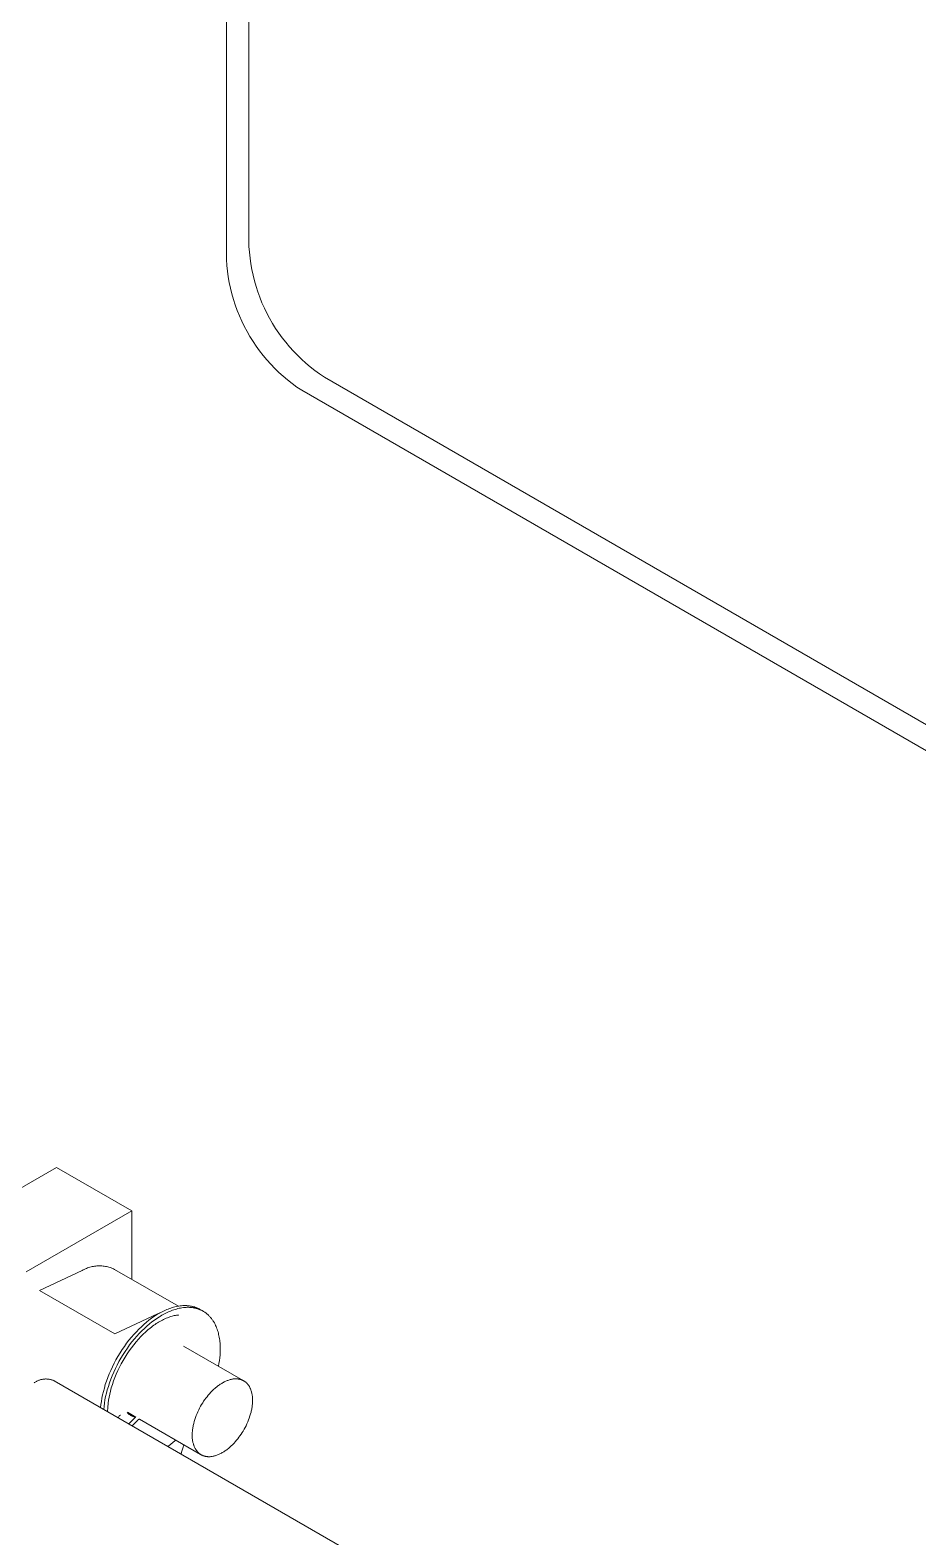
# Model space of a CAD drawing. Header units: millimetres. Extents: x -92 to 3826, y 8 to 2374.
# Drawn here: x 3600.2 to 3683.4, y 1946.2 to 2087.5 of the extents above; entities that cross this region are included whole.
import ezdxf

# ---------------------------------------------------------------- set-up
doc = ezdxf.new("R2010")
doc.units = ezdxf.units.MM
doc.layers.add('ZANO_R', color=7, linetype='Continuous', lineweight=0)

msp = doc.modelspace()

# ---------------------------------------------------------------- linework, layer by layer
at = {"layer": 'ZANO_R'}
for p, q in [((3618.63, 2221.17), (3618.6, 2066.02)), ((3620.75, 2222.39), (3620.72, 2067.24)), ((3620.72, 2067.24), (3620.76, 2066.7)), ((3618.6, 2066.02), (3618.64, 2065.47)), ((3620.76, 2066.7), (3620.82, 2066.16)), ((3620.82, 2066.16), (3620.89, 2065.62)), ((3618.64, 2065.47), (3618.7, 2064.93)), ((3618.7, 2064.93), (3618.77, 2064.39)), ((3618.77, 2064.39), (3618.87, 2063.86)), ((3620.89, 2065.62), (3620.99, 2065.08)), ((3620.99, 2065.08), (3621.1, 2064.55)), ((3621.1, 2064.55), (3621.24, 2064.02)), ((3618.87, 2063.86), (3618.98, 2063.33)), ((3618.98, 2063.33), (3619.11, 2062.8)), ((3621.24, 2064.02), (3621.39, 2063.5)), ((3621.39, 2063.5), (3621.55, 2062.99)), ((3621.55, 2062.99), (3621.74, 2062.48)), ((3619.11, 2062.8), (3619.26, 2062.28)), ((3619.26, 2062.28), (3619.43, 2061.76)), ((3619.43, 2061.76), (3619.62, 2061.25)), ((3621.74, 2062.48), (3621.94, 2061.97)), ((3621.94, 2061.97), (3622.17, 2061.47)), ((3622.17, 2061.47), (3622.4, 2060.99)), ((3619.62, 2061.25), (3619.82, 2060.75)), ((3619.82, 2060.75), (3620.04, 2060.25)), ((3620.04, 2060.25), (3620.28, 2059.76)), ((3622.4, 2060.99), (3622.66, 2060.51)), ((3622.66, 2060.51), (3622.93, 2060.04)), ((3622.93, 2060.04), (3623.22, 2059.57)), ((3620.28, 2059.76), (3620.54, 2059.28)), ((3620.54, 2059.28), (3620.81, 2058.81)), ((3620.81, 2058.81), (3621.1, 2058.35)), ((3623.22, 2059.57), (3623.52, 2059.12)), ((3623.52, 2059.12), (3623.84, 2058.68)), ((3623.84, 2058.68), (3624.18, 2058.26)), ((3621.1, 2058.35), (3621.4, 2057.9)), ((3621.4, 2057.9), (3621.72, 2057.46)), ((3621.72, 2057.46), (3622.05, 2057.03)), ((3624.18, 2058.26), (3624.52, 2057.84)), ((3624.52, 2057.84), (3624.89, 2057.43)), ((3624.89, 2057.43), (3625.27, 2057.04)), ((3622.05, 2057.03), (3622.4, 2056.61)), ((3622.4, 2056.61), (3622.77, 2056.21)), ((3622.77, 2056.21), (3623.14, 2055.82)), ((3623.14, 2055.82), (3623.53, 2055.44)), ((3625.27, 2057.04), (3625.66, 2056.67)), ((3625.66, 2056.67), (3626.06, 2056.3)), ((3626.06, 2056.3), (3626.47, 2055.95)), ((3626.47, 2055.95), (3626.9, 2055.62)), ((3623.53, 2055.44), (3623.94, 2055.08)), ((3623.94, 2055.08), (3624.35, 2054.73)), ((3624.35, 2054.73), (3624.78, 2054.39)), ((3624.78, 2054.39), (3625.22, 2054.07)), ((3626.9, 2055.62), (3627.34, 2055.3)), ((3627.34, 2055.3), (3627.79, 2054.99)), ((3627.79, 2054.99), (3755.07, 1981.51)), ((3625.22, 2054.07), (3625.67, 2053.77)), ((3625.67, 2053.77), (3752.95, 1980.28)), ((3602.67, 1980.89), (3592.76, 1975.17)), ((3602.67, 1980.89), (3609.75, 1976.81)), ((3609.75, 1976.81), (3599.83, 1971.09)), ((3609.74, 1970.39), (3609.75, 1976.81)), ((3605.08, 1971.23), (3601.08, 1969.35)), ((3605.18, 1971.28), (3605.08, 1971.23)), ((3605.28, 1971.33), (3605.18, 1971.28)), ((3605.38, 1971.38), (3605.28, 1971.33)), ((3605.49, 1971.42), (3605.38, 1971.38)), ((3605.59, 1971.47), (3605.49, 1971.42)), ((3605.7, 1971.5), (3605.59, 1971.47)), ((3605.81, 1971.53), (3605.7, 1971.5)), ((3605.92, 1971.56), (3605.81, 1971.53)), ((3606.03, 1971.59), (3605.92, 1971.56)), ((3606.14, 1971.61), (3606.03, 1971.59)), ((3606.25, 1971.63), (3606.14, 1971.61)), ((3606.36, 1971.64), (3606.25, 1971.63)), ((3606.47, 1971.65), (3606.36, 1971.64)), ((3606.59, 1971.66), (3606.47, 1971.65)), ((3606.7, 1971.66), (3606.59, 1971.66)), ((3606.81, 1971.66), (3606.7, 1971.66)), ((3606.92, 1971.65), (3606.81, 1971.66)), ((3607.04, 1971.64), (3606.92, 1971.65)), ((3607.15, 1971.63), (3607.04, 1971.64)), ((3607.26, 1971.61), (3607.15, 1971.63)), ((3607.37, 1971.59), (3607.26, 1971.61)), ((3607.48, 1971.56), (3607.37, 1971.59)), ((3607.59, 1971.53), (3607.48, 1971.56)), ((3607.7, 1971.5), (3607.59, 1971.53)), ((3607.81, 1971.46), (3607.7, 1971.5)), ((3607.91, 1971.42), (3607.81, 1971.46)), ((3608.02, 1971.38), (3607.91, 1971.42)), ((3608.12, 1971.33), (3608.02, 1971.38)), ((3608.12, 1971.33), (3614.1, 1967.88)), ((3601.08, 1969.35), (3608.15, 1965.27)), ((3612.15, 1967.15), (3608.15, 1965.27)), ((3611.81, 1966.9), (3611.58, 1966.74)), ((3612.04, 1967.05), (3611.81, 1966.9)), ((3612.15, 1967.12), (3612.04, 1967.05)), ((3612.09, 1966.73), (3612.32, 1966.88)), ((3612.26, 1967.2), (3612.15, 1967.15)), ((3612.27, 1967.18), (3612.15, 1967.12)), ((3612.37, 1967.24), (3612.26, 1967.2)), ((3612.39, 1967.25), (3612.27, 1967.18)), ((3612.32, 1966.88), (3612.44, 1966.95)), ((3612.51, 1967.32), (3612.39, 1967.25)), ((3612.44, 1966.95), (3612.55, 1967.02)), ((3612.63, 1967.38), (3612.51, 1967.32)), ((3612.55, 1967.02), (3612.67, 1967.09)), ((3612.76, 1967.44), (3612.63, 1967.38)), ((3612.67, 1967.09), (3612.79, 1967.16)), ((3612.88, 1967.5), (3612.76, 1967.44)), ((3612.79, 1967.16), (3612.92, 1967.22)), ((3613.01, 1967.55), (3612.88, 1967.5)), ((3612.92, 1967.22), (3613.04, 1967.28)), ((3613.07, 1966.79), (3612.95, 1966.74)), ((3613.14, 1967.61), (3613.01, 1967.55)), ((3613.04, 1967.28), (3613.17, 1967.34)), ((3613.18, 1966.83), (3613.07, 1966.79)), ((3613.26, 1967.65), (3613.14, 1967.61)), ((3613.17, 1967.34), (3613.29, 1967.39)), ((3613.29, 1966.87), (3613.18, 1966.83)), ((3613.39, 1967.7), (3613.26, 1967.65)), ((3613.29, 1967.39), (3613.42, 1967.44)), ((3613.4, 1966.91), (3613.29, 1966.87)), ((3613.52, 1967.74), (3613.39, 1967.7)), ((3613.51, 1966.94), (3613.4, 1966.91)), ((3613.42, 1967.44), (3613.55, 1967.49)), ((3613.62, 1966.97), (3613.51, 1966.94)), ((3613.65, 1967.78), (3613.52, 1967.74)), ((3613.55, 1967.49), (3613.67, 1967.53)), ((3613.72, 1966.99), (3613.62, 1966.97)), ((3613.77, 1967.81), (3613.65, 1967.78)), ((3613.67, 1967.53), (3613.8, 1967.58)), ((3613.82, 1967.01), (3613.72, 1966.99)), ((3613.9, 1967.84), (3613.77, 1967.81)), ((3613.8, 1967.58), (3613.93, 1967.61)), ((3613.93, 1967.02), (3613.82, 1967.01)), ((3614.03, 1967.87), (3613.9, 1967.84)), ((3613.93, 1967.61), (3614.06, 1967.65)), ((3614.02, 1967.04), (3613.93, 1967.02)), ((3614.07, 1967.04), (3614.02, 1967.04)), ((3614.16, 1967.89), (3614.03, 1967.87)), ((3614.06, 1967.65), (3614.18, 1967.68)), ((3614.12, 1967.05), (3614.07, 1967.04)), ((3614.28, 1967.9), (3614.16, 1967.89)), ((3614.18, 1967.68), (3614.31, 1967.7)), ((3614.41, 1967.92), (3614.28, 1967.9)), ((3614.31, 1967.7), (3614.44, 1967.72)), ((3614.53, 1967.93), (3614.41, 1967.92)), ((3614.44, 1967.72), (3614.57, 1967.74)), ((3614.6, 1967.93), (3614.53, 1967.93)), ((3614.57, 1967.74), (3614.69, 1967.75)), ((3614.66, 1967.93), (3614.6, 1967.93)), ((3614.72, 1967.93), (3614.66, 1967.93)), ((3614.69, 1967.75), (3614.82, 1967.76)), ((3614.78, 1967.93), (3614.72, 1967.93)), ((3614.84, 1967.93), (3614.78, 1967.93)), ((3614.82, 1967.76), (3614.88, 1967.77)), ((3614.9, 1967.93), (3614.84, 1967.93)), ((3614.88, 1967.77), (3614.94, 1967.77)), ((3614.97, 1967.92), (3614.9, 1967.93)), ((3614.94, 1967.77), (3615, 1967.77)), ((3615.03, 1967.92), (3614.97, 1967.92)), ((3615, 1967.77), (3615.06, 1967.77)), ((3615.09, 1967.91), (3615.03, 1967.92)), ((3615.06, 1967.77), (3615.13, 1967.76)), ((3615.15, 1967.9), (3615.09, 1967.91)), ((3615.13, 1967.76), (3615.19, 1967.76)), ((3615.2, 1967.89), (3615.15, 1967.9)), ((3615.19, 1967.76), (3615.25, 1967.76)), ((3615.26, 1967.88), (3615.2, 1967.89)), ((3615.25, 1967.76), (3615.31, 1967.75)), ((3615.32, 1967.87), (3615.26, 1967.88)), ((3615.31, 1967.75), (3615.37, 1967.75)), ((3615.38, 1967.86), (3615.32, 1967.87)), ((3615.37, 1967.75), (3615.43, 1967.74)), ((3615.44, 1967.85), (3615.38, 1967.86)), ((3615.43, 1967.74), (3615.49, 1967.73)), ((3615.5, 1967.83), (3615.44, 1967.85)), ((3615.49, 1967.73), (3615.55, 1967.72)), ((3615.55, 1967.82), (3615.5, 1967.83)), ((3615.61, 1967.8), (3615.55, 1967.82)), ((3615.55, 1967.72), (3615.61, 1967.71)), ((3615.66, 1967.78), (3615.61, 1967.8)), ((3615.61, 1967.71), (3615.66, 1967.7)), ((3615.72, 1967.76), (3615.66, 1967.78)), ((3615.66, 1967.7), (3615.72, 1967.68)), ((3615.77, 1967.74), (3615.72, 1967.76)), ((3615.72, 1967.68), (3615.78, 1967.67)), ((3615.83, 1967.72), (3615.77, 1967.74)), ((3615.78, 1967.67), (3615.83, 1967.65)), ((3615.88, 1967.7), (3615.83, 1967.72)), ((3615.83, 1967.65), (3615.89, 1967.64)), ((3615.93, 1967.67), (3615.88, 1967.7)), ((3615.89, 1967.64), (3615.95, 1967.62)), ((3615.99, 1967.65), (3615.93, 1967.67)), ((3615.95, 1967.62), (3616, 1967.6)), ((3616.04, 1967.62), (3615.99, 1967.65)), ((3616, 1967.6), (3616.06, 1967.58)), ((3616.09, 1967.6), (3616.04, 1967.62)), ((3616.06, 1967.58), (3616.11, 1967.56)), ((3616.14, 1967.57), (3616.09, 1967.6)), ((3616.11, 1967.56), (3616.16, 1967.53)), ((3616.42, 1967.4), (3616.14, 1967.57)), ((3616.16, 1967.53), (3616.22, 1967.51)), ((3616.22, 1967.51), (3616.27, 1967.49)), ((3616.27, 1967.49), (3616.32, 1967.46)), ((3616.32, 1967.46), (3616.37, 1967.43)), ((3616.37, 1967.43), (3616.42, 1967.4)), ((3616.42, 1967.4), (3616.47, 1967.37)), ((3616.47, 1967.37), (3616.52, 1967.34)), ((3616.52, 1967.34), (3616.57, 1967.31)), ((3616.57, 1967.31), (3616.62, 1967.28)), ((3616.62, 1967.28), (3616.67, 1967.25)), ((3616.67, 1967.25), (3616.71, 1967.21)), ((3616.71, 1967.21), (3616.76, 1967.17)), ((3616.76, 1967.17), (3616.8, 1967.14)), ((3616.8, 1967.14), (3616.85, 1967.1)), ((3616.85, 1967.1), (3616.89, 1967.06)), ((3616.89, 1967.06), (3616.93, 1967.02)), ((3616.93, 1967.02), (3616.97, 1966.98)), ((3616.97, 1966.98), (3617.02, 1966.94)), ((3617.02, 1966.94), (3617.06, 1966.89)), ((3617.06, 1966.89), (3617.1, 1966.85)), ((3617.1, 1966.85), (3617.13, 1966.8)), ((3617.13, 1966.8), (3617.17, 1966.76)), ((3610.16, 1965.48), (3609.93, 1965.23)), ((3610.39, 1965.72), (3610.16, 1965.48)), ((3610.63, 1965.95), (3610.39, 1965.72)), ((3610.44, 1965.32), (3610.68, 1965.56)), ((3610.87, 1966.17), (3610.63, 1965.95)), ((3610.68, 1965.56), (3610.91, 1965.79)), ((3611.03, 1965.45), (3610.81, 1965.25)), ((3611.1, 1966.37), (3610.87, 1966.17)), ((3610.91, 1965.79), (3611.15, 1966)), ((3611.25, 1965.65), (3611.03, 1965.45)), ((3611.34, 1966.56), (3611.1, 1966.37)), ((3611.15, 1966), (3611.39, 1966.21)), ((3611.47, 1965.83), (3611.25, 1965.65)), ((3611.58, 1966.74), (3611.34, 1966.56)), ((3611.39, 1966.21), (3611.62, 1966.4)), ((3611.58, 1965.92), (3611.47, 1965.83)), ((3611.69, 1966), (3611.58, 1965.92)), ((3611.62, 1966.4), (3611.86, 1966.57)), ((3611.8, 1966.09), (3611.69, 1966)), ((3611.92, 1966.16), (3611.8, 1966.09)), ((3611.86, 1966.57), (3612.09, 1966.73)), ((3612.03, 1966.24), (3611.92, 1966.16)), ((3612.14, 1966.31), (3612.03, 1966.24)), ((3612.25, 1966.38), (3612.14, 1966.31)), ((3612.36, 1966.45), (3612.25, 1966.38)), ((3612.48, 1966.51), (3612.36, 1966.45)), ((3612.6, 1966.58), (3612.48, 1966.51)), ((3612.72, 1966.64), (3612.6, 1966.58)), ((3612.84, 1966.69), (3612.72, 1966.64)), ((3612.95, 1966.74), (3612.84, 1966.69)), ((3617.17, 1966.76), (3617.21, 1966.71)), ((3617.21, 1966.71), (3617.25, 1966.66)), ((3617.25, 1966.66), (3617.28, 1966.61)), ((3617.28, 1966.61), (3617.32, 1966.56)), ((3617.32, 1966.56), (3617.35, 1966.51)), ((3617.35, 1966.51), (3617.38, 1966.46)), ((3617.38, 1966.46), (3617.42, 1966.41)), ((3617.42, 1966.41), (3617.45, 1966.36)), ((3617.45, 1966.36), (3617.48, 1966.3)), ((3617.48, 1966.3), (3617.51, 1966.25)), ((3617.51, 1966.25), (3617.54, 1966.19)), ((3617.54, 1966.19), (3617.59, 1966.08)), ((3617.59, 1966.08), (3617.64, 1965.96)), ((3617.64, 1965.96), (3617.69, 1965.85)), ((3617.69, 1965.85), (3617.74, 1965.72)), ((3617.74, 1965.72), (3617.78, 1965.6)), ((3617.78, 1965.6), (3617.82, 1965.48)), ((3617.82, 1965.48), (3617.85, 1965.35)), ((3617.85, 1965.35), (3617.88, 1965.22)), ((3609.04, 1964.11), (3608.83, 1963.8)), ((3609.25, 1964.4), (3609.04, 1964.11)), ((3609.11, 1963.64), (3609.32, 1963.94)), ((3609.47, 1964.69), (3609.25, 1964.4)), ((3609.32, 1963.94), (3609.53, 1964.24)), ((3609.7, 1964.96), (3609.47, 1964.69)), ((3609.7, 1963.98), (3609.49, 1963.69)), ((3609.53, 1964.24), (3609.75, 1964.52)), ((3609.93, 1965.23), (3609.7, 1964.96)), ((3609.91, 1964.26), (3609.7, 1963.98)), ((3609.75, 1964.52), (3609.98, 1964.8)), ((3610.14, 1964.53), (3609.91, 1964.26)), ((3609.98, 1964.8), (3610.21, 1965.07)), ((3610.36, 1964.78), (3610.14, 1964.53)), ((3610.21, 1965.07), (3610.44, 1965.32)), ((3610.59, 1965.03), (3610.36, 1964.78)), ((3610.81, 1965.25), (3610.59, 1965.03)), ((3614.58, 1964.14), (3620.18, 1960.9)), ((3617.88, 1965.22), (3617.91, 1965.09)), ((3617.91, 1965.09), (3617.94, 1964.96)), ((3617.94, 1964.96), (3617.96, 1964.82)), ((3617.96, 1964.82), (3617.98, 1964.69)), ((3617.98, 1964.69), (3617.99, 1964.55)), ((3617.99, 1964.55), (3618.01, 1964.41)), ((3618.01, 1964.41), (3618.02, 1964.27)), ((3618.02, 1964.27), (3618.02, 1964.14)), ((3618.02, 1964.14), (3618.03, 1964)), ((3618.03, 1964), (3618.03, 1963.86)), ((3608.25, 1962.85), (3608.08, 1962.52)), ((3608.44, 1963.17), (3608.25, 1962.85)), ((3608.36, 1962.36), (3608.53, 1962.68)), ((3608.63, 1963.49), (3608.44, 1963.17)), ((3608.53, 1962.68), (3608.72, 1963.01)), ((3608.83, 1963.8), (3608.63, 1963.49)), ((3608.72, 1963.01), (3608.91, 1963.33)), ((3608.92, 1962.79), (3608.74, 1962.48)), ((3608.91, 1963.33), (3609.11, 1963.64)), ((3609.1, 1963.1), (3608.92, 1962.79)), ((3609.29, 1963.4), (3609.1, 1963.1)), ((3609.49, 1963.69), (3609.29, 1963.4)), ((3617.95, 1962.78), (3617.91, 1962.51)), ((3617.99, 1963.04), (3617.95, 1962.78)), ((3618.01, 1963.31), (3617.99, 1963.04)), ((3618.02, 1963.59), (3618.01, 1963.31)), ((3618.03, 1963.86), (3618.02, 1963.59)), ((3607.48, 1961.19), (3607.36, 1960.86)), ((3607.62, 1961.52), (3607.48, 1961.19)), ((3607.76, 1961.86), (3607.62, 1961.52)), ((3607.91, 1962.19), (3607.76, 1961.86)), ((3607.77, 1961.02), (3607.9, 1961.36)), ((3607.9, 1961.36), (3608.04, 1961.69)), ((3608.08, 1962.52), (3607.91, 1962.19)), ((3608.14, 1961.19), (3608.02, 1960.87)), ((3608.04, 1961.69), (3608.2, 1962.03)), ((3608.28, 1961.51), (3608.14, 1961.19)), ((3608.2, 1962.03), (3608.36, 1962.36)), ((3608.42, 1961.84), (3608.28, 1961.51)), ((3608.58, 1962.16), (3608.42, 1961.84)), ((3608.74, 1962.48), (3608.58, 1962.16)), ((3617.91, 1962.51), (3617.87, 1962.24)), ((3600.57, 1960.69), (3600.62, 1960.72)), ((3600.62, 1960.72), (3600.68, 1960.76)), ((3600.68, 1960.76), (3600.73, 1960.79)), ((3600.73, 1960.79), (3600.79, 1960.82)), ((3600.79, 1960.82), (3600.84, 1960.85)), ((3600.84, 1960.85), (3600.9, 1960.88)), ((3600.9, 1960.88), (3600.96, 1960.91)), ((3600.96, 1960.91), (3601.02, 1960.93)), ((3601.02, 1960.93), (3601.08, 1960.95)), ((3601.08, 1960.95), (3601.15, 1960.97)), ((3601.15, 1960.97), (3601.21, 1960.99)), ((3601.21, 1960.99), (3601.27, 1961)), ((3601.27, 1961), (3601.33, 1961.01)), ((3601.33, 1961.01), (3601.4, 1961.03)), ((3601.4, 1961.03), (3601.46, 1961.03)), ((3601.46, 1961.03), (3601.52, 1961.04)), ((3601.52, 1961.04), (3601.59, 1961.04)), ((3601.59, 1961.04), (3601.65, 1961.05)), ((3601.65, 1961.05), (3601.72, 1961.05)), ((3601.72, 1961.05), (3601.78, 1961.04)), ((3601.78, 1961.04), (3601.85, 1961.04)), ((3601.85, 1961.04), (3601.91, 1961.03)), ((3601.91, 1961.03), (3601.98, 1961.02)), ((3601.98, 1961.02), (3602.04, 1961.01)), ((3602.04, 1961.01), (3602.1, 1961)), ((3602.1, 1961), (3602.16, 1960.98)), ((3602.16, 1960.98), (3602.23, 1960.97)), ((3602.23, 1960.97), (3602.29, 1960.95)), ((3602.29, 1960.95), (3602.35, 1960.93)), ((3602.35, 1960.93), (3602.41, 1960.9)), ((3602.41, 1960.9), (3602.47, 1960.88)), ((3602.47, 1960.88), (3745.4, 1878.35)), ((3607.07, 1959.88), (3607, 1959.56)), ((3607.16, 1960.2), (3607.07, 1959.88)), ((3607.25, 1960.53), (3607.16, 1960.2)), ((3607.36, 1960.86), (3607.25, 1960.53)), ((3607.28, 1959.4), (3607.35, 1959.71)), ((3607.35, 1959.71), (3607.44, 1960.04)), ((3607.44, 1960.04), (3607.54, 1960.36)), ((3607.54, 1960.36), (3607.65, 1960.69)), ((3607.65, 1960.69), (3607.77, 1961.02)), ((3607.73, 1959.92), (3607.66, 1959.63)), ((3607.81, 1960.22), (3607.73, 1959.92)), ((3607.91, 1960.54), (3607.81, 1960.22)), ((3608.02, 1960.87), (3607.91, 1960.54)), ((3617.02, 1959.67), (3617.14, 1959.8)), ((3617.14, 1959.8), (3617.27, 1959.93)), ((3617.27, 1959.93), (3617.4, 1960.06)), ((3617.4, 1960.06), (3617.54, 1960.18)), ((3617.54, 1960.18), (3617.6, 1960.24)), ((3617.6, 1960.24), (3617.67, 1960.29)), ((3617.67, 1960.29), (3617.74, 1960.35)), ((3617.74, 1960.35), (3617.81, 1960.4)), ((3617.81, 1960.4), (3617.88, 1960.45)), ((3617.88, 1960.45), (3617.96, 1960.5)), ((3617.96, 1960.5), (3618.03, 1960.55)), ((3618.03, 1960.55), (3618.1, 1960.6)), ((3618.1, 1960.6), (3618.17, 1960.64)), ((3618.17, 1960.64), (3618.24, 1960.69)), ((3618.24, 1960.69), (3618.32, 1960.73)), ((3618.32, 1960.73), (3618.39, 1960.77)), ((3618.39, 1960.77), (3618.46, 1960.8)), ((3618.46, 1960.8), (3618.54, 1960.84)), ((3618.54, 1960.84), (3618.61, 1960.87)), ((3618.61, 1960.87), (3618.68, 1960.9)), ((3618.68, 1960.9), (3618.75, 1960.92)), ((3618.75, 1960.92), (3618.83, 1960.95)), ((3618.83, 1960.95), (3618.9, 1960.97)), ((3618.9, 1960.97), (3618.97, 1960.99)), ((3618.97, 1960.99), (3619.04, 1961.01)), ((3619.04, 1961.01), (3619.11, 1961.02)), ((3619.11, 1961.02), (3619.18, 1961.04)), ((3619.18, 1961.04), (3619.24, 1961.05)), ((3619.24, 1961.05), (3619.31, 1961.05)), ((3619.31, 1961.05), (3619.38, 1961.06)), ((3619.38, 1961.06), (3619.41, 1961.06)), ((3619.41, 1961.06), (3619.44, 1961.06)), ((3619.44, 1961.06), (3619.47, 1961.06)), ((3619.47, 1961.06), (3619.51, 1961.06)), ((3619.51, 1961.06), (3619.54, 1961.06)), ((3619.54, 1961.06), (3619.57, 1961.06)), ((3619.57, 1961.06), (3619.6, 1961.06)), ((3619.6, 1961.06), (3619.63, 1961.06)), ((3619.63, 1961.06), (3619.66, 1961.06)), ((3619.66, 1961.06), (3619.69, 1961.05)), ((3619.69, 1961.05), (3619.72, 1961.05)), ((3619.72, 1961.05), (3619.75, 1961.04)), ((3619.75, 1961.04), (3619.78, 1961.04)), ((3619.78, 1961.04), (3619.81, 1961.03)), ((3619.81, 1961.03), (3619.84, 1961.03)), ((3619.84, 1961.03), (3619.87, 1961.02)), ((3619.87, 1961.02), (3619.9, 1961.01)), ((3619.9, 1961.01), (3619.92, 1961.01)), ((3619.92, 1961.01), (3619.95, 1961)), ((3619.95, 1961), (3619.98, 1960.99)), ((3619.98, 1960.99), (3620.01, 1960.98)), ((3620.01, 1960.98), (3620.03, 1960.97)), ((3620.03, 1960.97), (3620.06, 1960.96)), ((3620.06, 1960.96), (3620.08, 1960.95)), ((3620.08, 1960.95), (3620.11, 1960.94)), ((3620.11, 1960.94), (3620.13, 1960.93)), ((3620.13, 1960.93), (3620.16, 1960.91)), ((3620.16, 1960.91), (3620.18, 1960.9)), ((3620.18, 1960.9), (3620.21, 1960.89)), ((3620.21, 1960.89), (3620.23, 1960.88)), ((3620.23, 1960.88), (3620.25, 1960.86)), ((3620.25, 1960.86), (3620.28, 1960.85)), ((3620.28, 1960.85), (3620.3, 1960.83)), ((3620.3, 1960.83), (3620.32, 1960.82)), ((3620.32, 1960.82), (3620.34, 1960.8)), ((3620.34, 1960.8), (3620.37, 1960.79)), ((3620.37, 1960.79), (3620.39, 1960.77)), ((3620.39, 1960.77), (3620.41, 1960.75)), ((3620.41, 1960.75), (3620.43, 1960.74)), ((3620.43, 1960.74), (3620.45, 1960.72)), ((3620.45, 1960.72), (3620.47, 1960.7)), ((3620.47, 1960.7), (3620.49, 1960.68)), ((3620.49, 1960.68), (3620.5, 1960.67)), ((3620.5, 1960.67), (3620.52, 1960.65)), ((3620.54, 1960.63), (3620.52, 1960.65)), ((3620.56, 1960.61), (3620.54, 1960.63)), ((3620.58, 1960.59), (3620.56, 1960.61)), ((3620.59, 1960.57), (3620.58, 1960.59)), ((3620.61, 1960.55), (3620.59, 1960.57)), ((3620.63, 1960.53), (3620.61, 1960.55)), ((3620.65, 1960.5), (3620.63, 1960.53)), ((3620.66, 1960.48), (3620.65, 1960.5)), ((3620.68, 1960.46), (3620.66, 1960.48)), ((3620.7, 1960.44), (3620.68, 1960.46)), ((3620.73, 1960.39), (3620.7, 1960.44)), ((3620.76, 1960.34), (3620.73, 1960.39)), ((3620.79, 1960.29), (3620.76, 1960.34)), ((3620.81, 1960.23), (3620.79, 1960.29)), ((3620.84, 1960.17), (3620.81, 1960.23)), ((3620.87, 1960.12), (3620.84, 1960.17)), ((3620.89, 1960.06), (3620.87, 1960.12)), ((3620.91, 1959.99), (3620.89, 1960.06)), ((3620.93, 1959.93), (3620.91, 1959.99)), ((3620.95, 1959.86), (3620.93, 1959.93)), ((3620.97, 1959.8), (3620.95, 1959.86)), ((3620.99, 1959.73), (3620.97, 1959.8)), ((3621, 1959.66), (3620.99, 1959.73)), ((3606.84, 1958.65), (3606.81, 1958.37)), ((3606.88, 1958.95), (3606.84, 1958.65)), ((3606.94, 1959.25), (3606.88, 1958.95)), ((3607, 1959.56), (3606.94, 1959.25)), ((3607.1, 1958.2), (3607.13, 1958.49)), ((3607.13, 1958.49), (3607.17, 1958.79)), ((3607.17, 1958.79), (3607.22, 1959.09)), ((3607.22, 1959.09), (3607.28, 1959.4)), ((3607.49, 1958.38), (3607.48, 1958.25)), ((3607.51, 1958.65), (3607.49, 1958.51)), ((3607.49, 1958.51), (3607.49, 1958.38)), ((3607.52, 1958.78), (3607.51, 1958.65)), ((3607.56, 1959.06), (3607.52, 1958.78)), ((3607.61, 1959.34), (3607.56, 1959.06)), ((3607.66, 1959.63), (3607.61, 1959.34)), ((3616.01, 1958.15), (3616.09, 1958.32)), ((3616.09, 1958.32), (3616.18, 1958.49)), ((3616.18, 1958.49), (3616.28, 1958.65)), ((3616.28, 1958.65), (3616.38, 1958.81)), ((3616.38, 1958.81), (3616.47, 1958.96)), ((3616.47, 1958.96), (3616.57, 1959.11)), ((3616.57, 1959.11), (3616.68, 1959.25)), ((3616.68, 1959.25), (3616.79, 1959.39)), ((3616.79, 1959.39), (3616.9, 1959.53)), ((3616.9, 1959.53), (3617.02, 1959.67)), ((3620.98, 1958.23), (3620.99, 1958.32)), ((3620.99, 1958.32), (3621.01, 1958.41)), ((3621.02, 1959.58), (3621, 1959.66)), ((3621.01, 1958.41), (3621.02, 1958.5)), ((3621.03, 1959.51), (3621.02, 1959.58)), ((3621.02, 1958.5), (3621.03, 1958.59)), ((3621.04, 1959.43), (3621.03, 1959.51)), ((3621.03, 1958.59), (3621.04, 1958.68)), ((3621.04, 1959.35), (3621.04, 1959.43)), ((3621.05, 1959.27), (3621.04, 1959.35)), ((3621.04, 1958.68), (3621.05, 1958.77)), ((3621.05, 1959.19), (3621.05, 1959.27)), ((3621.06, 1959.11), (3621.05, 1959.19)), ((3621.05, 1958.86), (3621.06, 1958.94)), ((3621.05, 1958.77), (3621.05, 1958.86)), ((3621.06, 1959.03), (3621.06, 1959.11)), ((3621.06, 1958.94), (3621.06, 1959.03)), ((3607.48, 1958.25), (3607.47, 1958.11)), ((3607.47, 1958.11), (3607.47, 1957.99)), ((3608.45, 1957.42), (3608.58, 1957.61)), ((3608.58, 1957.61), (3608.59, 1957.62)), ((3608.59, 1957.62), (3608.6, 1957.62)), ((3608.6, 1957.62), (3608.61, 1957.63)), ((3608.61, 1957.63), (3608.62, 1957.64)), ((3608.62, 1957.64), (3608.64, 1957.64)), ((3608.64, 1957.64), (3608.65, 1957.65)), ((3608.65, 1957.65), (3608.66, 1957.65)), ((3609.33, 1957.88), (3609.29, 1957.92)), ((3610.1, 1957.48), (3609.33, 1957.93)), ((3609.36, 1957.85), (3609.33, 1957.88)), ((3609.39, 1957.82), (3609.36, 1957.85)), ((3609.43, 1957.79), (3609.39, 1957.82)), ((3609.46, 1957.76), (3609.43, 1957.79)), ((3609.5, 1957.73), (3609.46, 1957.76)), ((3610.06, 1957.45), (3609.47, 1956.83)), ((3609.54, 1957.7), (3609.5, 1957.73)), ((3609.58, 1957.68), (3609.54, 1957.7)), ((3609.61, 1957.65), (3609.58, 1957.68)), ((3609.65, 1957.63), (3609.61, 1957.65)), ((3609.7, 1957.61), (3609.65, 1957.63)), ((3609.74, 1957.59), (3609.7, 1957.61)), ((3609.78, 1957.57), (3609.74, 1957.59)), ((3610.27, 1957.17), (3609.77, 1956.66)), ((3609.82, 1957.55), (3609.78, 1957.57)), ((3609.87, 1957.53), (3609.82, 1957.55)), ((3609.91, 1957.52), (3609.87, 1957.53)), ((3609.95, 1957.5), (3609.91, 1957.52)), ((3610, 1957.49), (3609.95, 1957.5)), ((3610.05, 1957.48), (3610, 1957.49)), ((3610.09, 1957.47), (3610.05, 1957.48)), ((3610.07, 1957.46), (3610.06, 1957.45)), ((3610.08, 1957.47), (3610.07, 1957.46)), ((3610.09, 1957.48), (3610.08, 1957.47)), ((3610.1, 1957.48), (3610.09, 1957.48)), ((3610.28, 1957.18), (3610.27, 1957.17)), ((3610.29, 1957.19), (3610.28, 1957.18)), ((3610.3, 1957.2), (3610.29, 1957.19)), ((3610.31, 1957.21), (3610.3, 1957.2)), ((3610.32, 1957.22), (3610.31, 1957.21)), ((3610.33, 1957.23), (3610.32, 1957.22)), ((3610.35, 1957.24), (3610.33, 1957.23)), ((3610.36, 1957.24), (3610.35, 1957.24)), ((3610.37, 1957.25), (3610.36, 1957.24)), ((3610.38, 1957.26), (3610.37, 1957.25)), ((3610.4, 1957.26), (3610.38, 1957.26)), ((3610.41, 1957.27), (3610.4, 1957.26)), ((3610.42, 1957.28), (3610.41, 1957.27)), ((3610.44, 1957.28), (3610.42, 1957.28)), ((3610.45, 1957.28), (3610.44, 1957.28)), ((3616.18, 1953.98), (3610.45, 1957.28)), ((3615.52, 1956.78), (3615.54, 1956.87)), ((3615.54, 1956.87), (3615.59, 1957.06)), ((3615.59, 1957.06), (3615.64, 1957.25)), ((3615.64, 1957.25), (3615.71, 1957.43)), ((3615.71, 1957.43), (3615.77, 1957.61)), ((3615.77, 1957.61), (3615.85, 1957.8)), ((3615.85, 1957.8), (3615.92, 1957.97)), ((3615.92, 1957.97), (3616.01, 1958.15)), ((3620.53, 1956.85), (3620.61, 1957.03)), ((3620.61, 1957.03), (3620.69, 1957.21)), ((3620.69, 1957.21), (3620.75, 1957.39)), ((3620.75, 1957.39), (3620.81, 1957.58)), ((3620.81, 1957.58), (3620.87, 1957.77)), ((3620.87, 1957.77), (3620.92, 1957.95)), ((3620.92, 1957.95), (3620.94, 1958.04)), ((3620.94, 1958.04), (3620.96, 1958.14)), ((3620.96, 1958.14), (3620.98, 1958.23)), ((3615.4, 1955.88), (3615.41, 1955.97)), ((3615.4, 1955.8), (3615.4, 1955.88)), ((3615.4, 1955.71), (3615.4, 1955.8)), ((3615.4, 1955.63), (3615.4, 1955.71)), ((3615.41, 1955.55), (3615.4, 1955.63)), ((3615.41, 1956.05), (3615.42, 1956.14)), ((3615.41, 1955.97), (3615.41, 1956.05)), ((3615.41, 1955.47), (3615.41, 1955.55)), ((3615.42, 1955.39), (3615.41, 1955.47)), ((3615.42, 1956.14), (3615.43, 1956.23)), ((3615.43, 1956.23), (3615.44, 1956.32)), ((3615.44, 1956.32), (3615.45, 1956.41)), ((3615.45, 1956.41), (3615.46, 1956.5)), ((3615.46, 1956.5), (3615.48, 1956.6)), ((3615.48, 1956.6), (3615.5, 1956.69)), ((3615.5, 1956.69), (3615.52, 1956.78)), ((3619.67, 1955.44), (3619.78, 1955.58)), ((3619.78, 1955.58), (3619.88, 1955.72)), ((3619.88, 1955.72), (3619.99, 1955.87)), ((3619.99, 1955.87), (3620.08, 1956.02)), ((3620.08, 1956.02), (3620.18, 1956.17)), ((3620.18, 1956.17), (3620.27, 1956.34)), ((3620.27, 1956.34), (3620.36, 1956.5)), ((3620.36, 1956.5), (3620.45, 1956.67)), ((3620.45, 1956.67), (3620.53, 1956.85)), ((3613.37, 1954.91), (3613.12, 1954.73)), ((3613.62, 1955.11), (3613.37, 1954.91)), ((3613.87, 1955.31), (3613.62, 1955.11)), ((3614.34, 1954.02), (3614.38, 1954.11)), ((3614.38, 1954.11), (3614.41, 1954.2)), ((3614.41, 1954.2), (3614.44, 1954.28)), ((3614.44, 1954.28), (3614.47, 1954.37)), ((3614.47, 1954.37), (3614.5, 1954.46)), ((3614.5, 1954.46), (3614.52, 1954.55)), ((3614.52, 1954.55), (3614.61, 1954.89)), ((3615.43, 1955.32), (3615.42, 1955.39)), ((3615.44, 1955.24), (3615.43, 1955.32)), ((3615.46, 1955.17), (3615.44, 1955.24)), ((3615.47, 1955.1), (3615.46, 1955.17)), ((3615.49, 1955.03), (3615.47, 1955.1)), ((3615.51, 1954.96), (3615.49, 1955.03)), ((3615.53, 1954.89), (3615.51, 1954.96)), ((3615.55, 1954.83), (3615.53, 1954.89)), ((3615.57, 1954.77), (3615.55, 1954.83)), ((3615.59, 1954.71), (3615.57, 1954.77)), ((3615.62, 1954.65), (3615.59, 1954.71)), ((3615.65, 1954.59), (3615.62, 1954.65)), ((3615.67, 1954.54), (3615.65, 1954.59)), ((3615.7, 1954.49), (3615.67, 1954.54)), ((3615.73, 1954.44), (3615.7, 1954.49)), ((3615.76, 1954.39), (3615.73, 1954.44)), ((3615.78, 1954.37), (3615.76, 1954.39)), ((3615.8, 1954.34), (3615.78, 1954.37)), ((3615.81, 1954.32), (3615.8, 1954.34)), ((3615.83, 1954.3), (3615.81, 1954.32)), ((3615.85, 1954.28), (3615.83, 1954.3)), ((3615.86, 1954.26), (3615.85, 1954.28)), ((3615.88, 1954.24), (3615.86, 1954.26)), ((3615.9, 1954.22), (3615.88, 1954.24)), ((3615.92, 1954.2), (3615.9, 1954.22)), ((3615.94, 1954.18), (3615.92, 1954.2)), ((3615.94, 1954.18), (3615.95, 1954.16)), ((3615.95, 1954.16), (3615.97, 1954.14)), ((3615.97, 1954.14), (3615.99, 1954.12)), ((3615.99, 1954.12), (3616.01, 1954.1)), ((3616.01, 1954.1), (3616.03, 1954.09)), ((3616.03, 1954.09), (3616.05, 1954.07)), ((3616.05, 1954.07), (3616.07, 1954.05)), ((3616.07, 1954.05), (3616.09, 1954.04)), ((3618, 1954.02), (3618.07, 1954.06)), ((3618.07, 1954.06), (3618.14, 1954.1)), ((3618.14, 1954.1), (3618.21, 1954.14)), ((3618.21, 1954.14), (3618.29, 1954.18)), ((3618.29, 1954.18), (3618.36, 1954.22)), ((3618.36, 1954.22), (3618.43, 1954.27)), ((3618.43, 1954.27), (3618.5, 1954.32)), ((3618.5, 1954.32), (3618.58, 1954.37)), ((3618.58, 1954.37), (3618.65, 1954.42)), ((3618.65, 1954.42), (3618.72, 1954.48)), ((3618.72, 1954.48), (3618.79, 1954.53)), ((3618.79, 1954.53), (3618.86, 1954.59)), ((3618.86, 1954.59), (3618.92, 1954.65)), ((3618.92, 1954.65), (3619.06, 1954.77)), ((3619.06, 1954.77), (3619.19, 1954.89)), ((3619.19, 1954.89), (3619.32, 1955.02)), ((3619.32, 1955.02), (3619.44, 1955.16)), ((3619.44, 1955.16), (3619.56, 1955.3)), ((3619.56, 1955.3), (3619.67, 1955.44)), ((3616.09, 1954.04), (3616.12, 1954.02)), ((3616.12, 1954.02), (3616.14, 1954.01)), ((3616.14, 1954.01), (3616.16, 1953.99)), ((3616.16, 1953.99), (3616.18, 1953.98)), ((3616.18, 1953.98), (3616.2, 1953.96)), ((3616.2, 1953.96), (3616.23, 1953.95)), ((3616.23, 1953.95), (3616.25, 1953.94)), ((3616.25, 1953.94), (3616.28, 1953.92)), ((3616.28, 1953.92), (3616.3, 1953.91)), ((3616.3, 1953.91), (3616.32, 1953.9)), ((3616.32, 1953.9), (3616.35, 1953.89)), ((3616.35, 1953.89), (3616.37, 1953.88)), ((3616.37, 1953.88), (3616.4, 1953.87)), ((3616.4, 1953.87), (3616.43, 1953.85)), ((3616.43, 1953.85), (3616.45, 1953.85)), ((3616.45, 1953.85), (3616.48, 1953.84)), ((3616.48, 1953.84), (3616.51, 1953.83)), ((3616.51, 1953.83), (3616.53, 1953.82)), ((3616.53, 1953.82), (3616.56, 1953.81)), ((3616.56, 1953.81), (3616.59, 1953.8)), ((3616.59, 1953.8), (3616.62, 1953.8)), ((3616.62, 1953.8), (3616.65, 1953.79)), ((3616.65, 1953.79), (3616.68, 1953.79)), ((3616.68, 1953.79), (3616.71, 1953.78)), ((3616.71, 1953.78), (3616.74, 1953.78)), ((3616.74, 1953.78), (3616.77, 1953.77)), ((3616.77, 1953.77), (3616.8, 1953.77)), ((3616.8, 1953.77), (3616.83, 1953.77)), ((3616.83, 1953.77), (3616.86, 1953.76)), ((3616.86, 1953.76), (3616.89, 1953.76)), ((3616.89, 1953.76), (3616.92, 1953.76)), ((3616.92, 1953.76), (3616.95, 1953.76)), ((3616.95, 1953.76), (3616.98, 1953.76)), ((3616.98, 1953.76), (3617.02, 1953.76)), ((3617.02, 1953.76), (3617.05, 1953.76)), ((3617.05, 1953.76), (3617.08, 1953.76)), ((3617.08, 1953.76), (3617.15, 1953.77)), ((3617.15, 1953.77), (3617.22, 1953.78)), ((3617.22, 1953.78), (3617.28, 1953.79)), ((3617.28, 1953.79), (3617.35, 1953.8)), ((3617.35, 1953.8), (3617.42, 1953.82)), ((3617.42, 1953.82), (3617.49, 1953.83)), ((3617.49, 1953.83), (3617.56, 1953.85)), ((3617.56, 1953.85), (3617.63, 1953.88)), ((3617.63, 1953.88), (3617.71, 1953.9)), ((3617.71, 1953.9), (3617.78, 1953.93)), ((3617.78, 1953.93), (3617.85, 1953.96)), ((3617.85, 1953.96), (3617.92, 1953.99)), ((3617.92, 1953.99), (3618, 1954.02))]:
    msp.add_line(p, q, dxfattribs=at)

doc.saveas('drawing.dxf')
